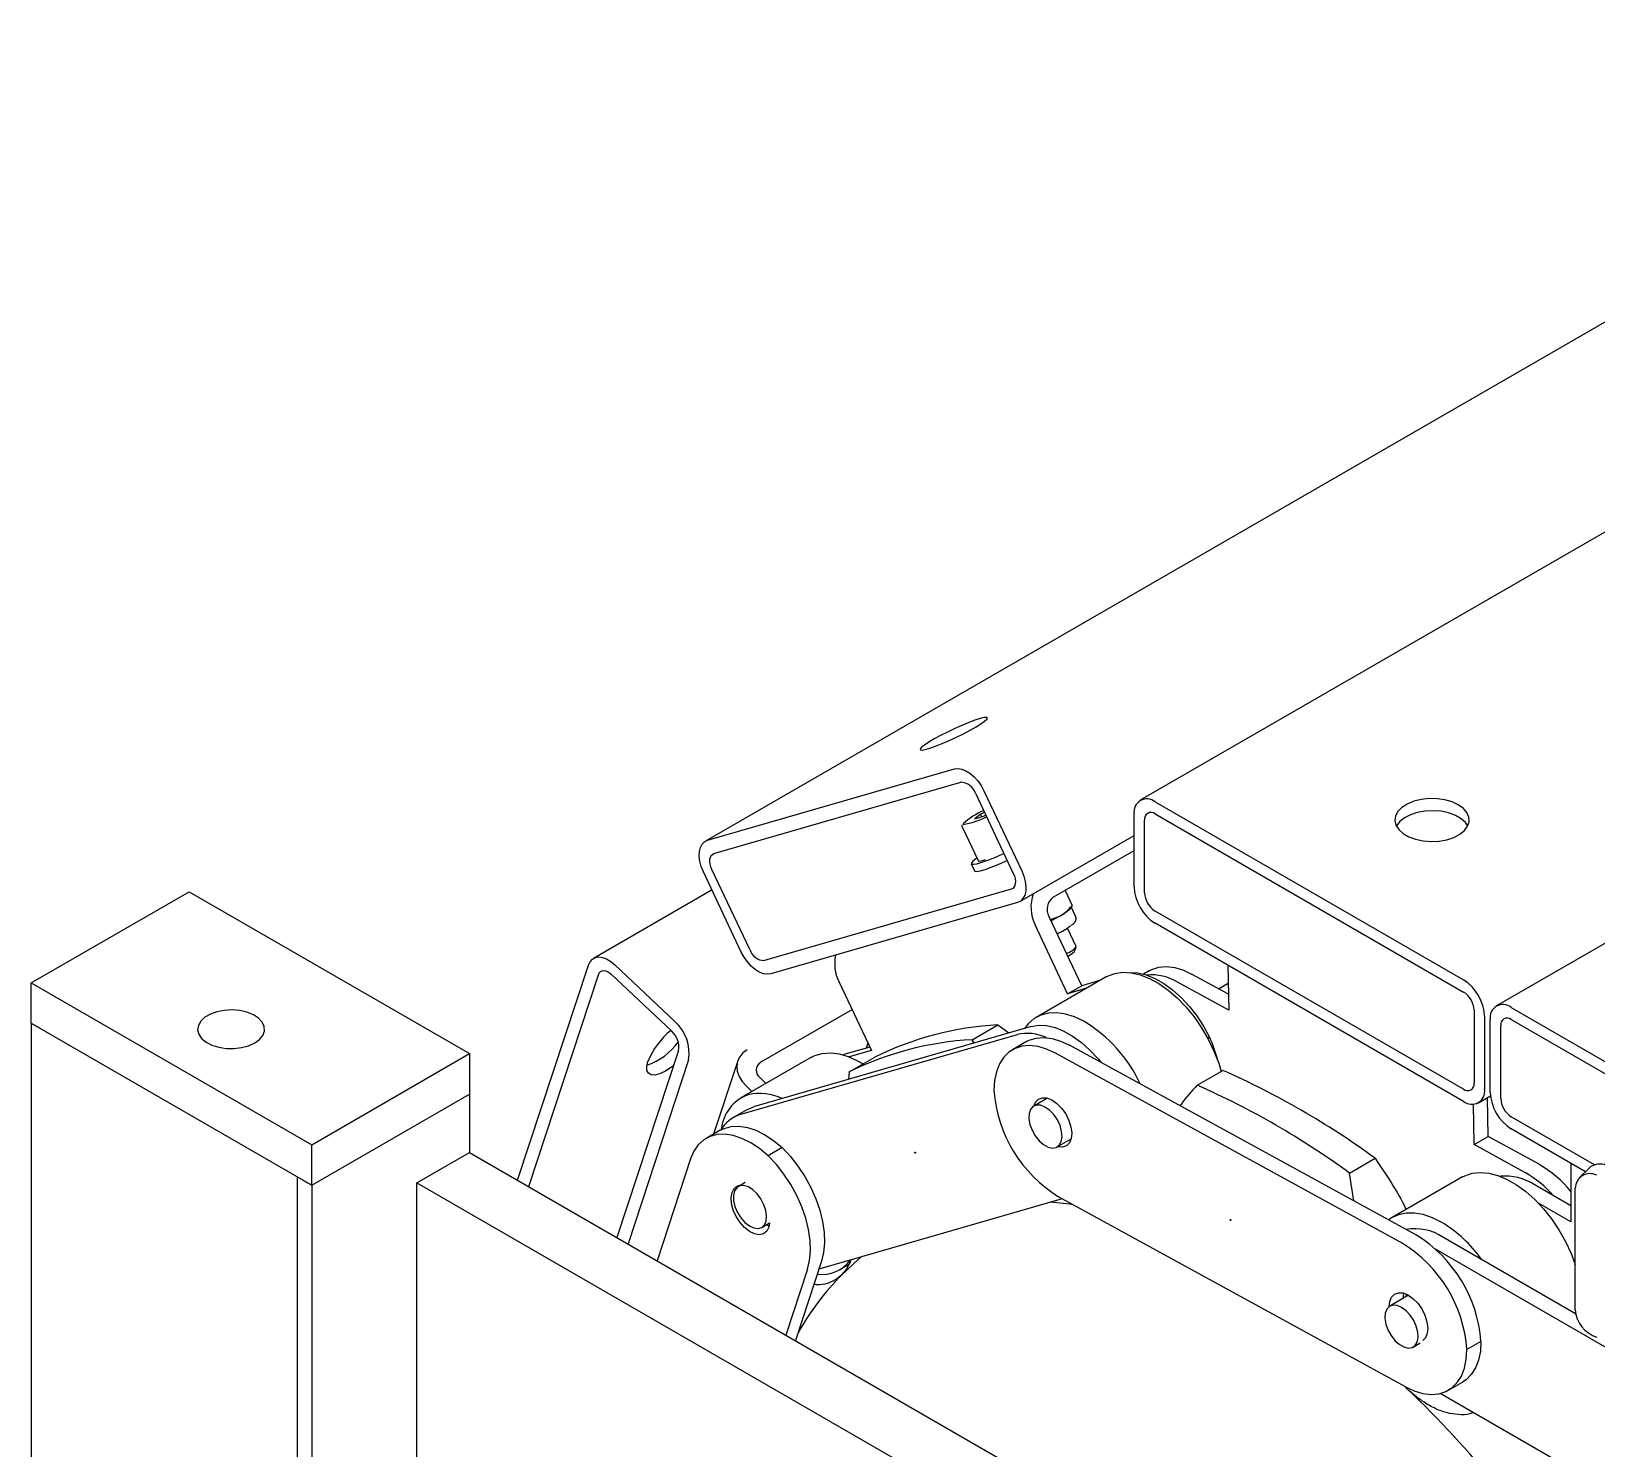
# Model space of a CAD drawing. Header units: millimetres. Extents: x 0 to 11880, y 0 to 8400.
# Drawn here: x 2427 to 2742.8, y 3308.1 to 3594 of the extents above; entities that cross this region are included whole.
import ezdxf

# ---------------------------------------------------------------- set-up
doc = ezdxf.new("R2010")
doc.units = ezdxf.units.MM
doc.header["$LTSCALE"] = 20

msp = doc.modelspace()

# ---------------------------------------------------------------- linework, layer by layer
at = {"color": 7, "linetype": 'Continuous', "lineweight": 25}
for p, q in [((2919.38, 3593.96), (2650.68, 3438.84)), ((2831.66, 3585.71), (2562.96, 3430.59)), ((2991.22, 3552.48), (2722.52, 3397.36)), ((2563.41, 3430.78), (2613.18, 3445.17)), ((2564.69, 3428.09), (2614.46, 3442.48)), ((2617.43, 3440.28), (2625.07, 3424.11)), ((2619.12, 3440.77), (2626.76, 3424.6)), ((2618.44, 3436.06), (2617.28, 3435.11)), ((2617.28, 3435.11), (2619.27, 3435.68)), ((2618.44, 3436.06), (2619.24, 3436.45)), ((2618.7, 3435.52), (2618.44, 3436.06)), ((2619.54, 3435.81), (2619.27, 3435.68)), ((2649.43, 3421.39), (2649.43, 3436.09)), ((2653.67, 3438.54), (2715.9, 3402.62)), ((2653.67, 3436.09), (2715.9, 3400.17)), ((2614.72, 3433.5), (2617.95, 3426.68)), ((2651.55, 3420.17), (2651.55, 3434.87)), ((2626.37, 3418.42), (2649.43, 3431.74)), ((2633.13, 3419.29), (2649.43, 3428.7)), ((2570.2, 3408.24), (2562.56, 3424.41)), ((2571.9, 3408.74), (2564.26, 3424.9)), ((2616.59, 3426.04), (2617.27, 3424.6)), ((2426.97, 3402.04), (2458.79, 3420.41)), ((2458.79, 3420.41), (2515.36, 3387.75)), ((2564.29, 3420.76), (2540.39, 3406.96)), ((2624.64, 3420.93), (2574.87, 3406.53)), ((2635.53, 3420.68), (2636.97, 3417.62)), ((2625.92, 3418.23), (2576.14, 3403.84)), ((2636.71, 3417.09), (2636.94, 3417.42)), ((2637.63, 3415.45), (2636.8, 3417.22)), ((2636.97, 3417.62), (2636.85, 3417.49)), ((2636.03, 3399.82), (2629.45, 3413.74)), ((2638.86, 3401.45), (2632.28, 3415.37)), ((2632.56, 3414.78), (2634.56, 3415.57)), ((2715.9, 3380.57), (2653.67, 3416.49)), ((2715.9, 3378.12), (2653.67, 3414.04)), ((2637.76, 3409.33), (2635.99, 3413.08)), ((2637.43, 3408.36), (2637.76, 3409.27)), ((2525.08, 3362.22), (2539.35, 3405.59)), ((2544.68, 3405.68), (2556.8, 3394.21)), ((2652.47, 3404.45), (2651.31, 3403.78)), ((2668.36, 3405.56), (2668.56, 3396.5)), ((2426.97, 3402.04), (2483.54, 3369.38)), ((2426.97, 3393.88), (2426.97, 3402.04)), ((2527.31, 3360.93), (2541.37, 3403.67)), ((2544.03, 3403.72), (2556.16, 3392.25)), ((2589.86, 3402.29), (2596.44, 3388.37)), ((2643.83, 3403.22), (2629.68, 3395.06)), ((2636.03, 3399.82), (2638.86, 3401.45)), ((2642.66, 3402.55), (2638.86, 3401.45)), ((2668.56, 3396.5), (2658.31, 3402.11)), ((2668.49, 3399.72), (2661.14, 3403.74)), ((2666.48, 3400.82), (2668.44, 3401.96)), ((2639.83, 3400.92), (2636.03, 3399.82)), ((2574.1, 3386), (2592.53, 3396.63)), ((2718.02, 3396.49), (2718.02, 3381.8)), ((2720.14, 3395.27), (2720.14, 3380.57)), ((2721.27, 3379.92), (2721.27, 3394.62)), ((2725.52, 3397.07), (2787.74, 3361.15)), ((2725.52, 3394.62), (2787.74, 3358.7)), ((2426.97, 3393.88), (2428.75, 3392.85)), ((2426.97, 3393.88), (2426.97, 3234.65)), ((2426.97, 3393.88), (2483.54, 3361.22)), ((2625.84, 3391.57), (2569.86, 3375.38)), ((2628.67, 3393.21), (2572.68, 3377.02)), ((2616.78, 3390.56), (2621.94, 3393.54)), ((2621.94, 3393.54), (2624.17, 3391.91)), ((2723.4, 3378.69), (2723.4, 3393.39)), ((2557.53, 3388.38), (2545.12, 3350.65)), ((2596.1, 3389.08), (2591.07, 3387.63)), ((2596.44, 3388.37), (2591.98, 3387.08)), ((2595.72, 3389.89), (2595.38, 3388.88)), ((2617.16, 3389.88), (2616.78, 3390.56)), ((2627.73, 3390.16), (2624.9, 3388.53)), ((2706.37, 3351.14), (2636.4, 3389.45)), ((2664.66, 3391.05), (2664.29, 3390.84)), ((2483.54, 3369.38), (2515.36, 3387.75)), ((2515.36, 3387.75), (2515.36, 3379.59)), ((2559.55, 3386.47), (2547.35, 3349.37)), ((2569.47, 3386.27), (2564.62, 3371.53)), ((2584.22, 3386.98), (2570.08, 3378.81)), ((2590.69, 3387.51), (2591.07, 3387.63)), ((2591.95, 3384.06), (2597.11, 3387.04)), ((2703.54, 3349.51), (2633.57, 3387.82)), ((2575.17, 3381.75), (2574, 3382.86)), ((2591.95, 3384.06), (2591.79, 3382.54)), ((2662.19, 3381.38), (2667.35, 3384.36)), ((2483.54, 3361.22), (2515.36, 3379.59)), ((2515.36, 3379.59), (2515.36, 3367.83)), ((2572.34, 3380.12), (2571.17, 3381.23)), ((2718.9, 3377.83), (2721.31, 3379.22)), ((2720.87, 3371.04), (2720.7, 3378.87)), ((2571.32, 3376.44), (2568.5, 3374.81)), ((2631.98, 3378.77), (2629.18, 3377.16)), ((2718.05, 3369.4), (2717.87, 3377.55)), ((2742.32, 3365.32), (2725.52, 3375.02)), ((2740.48, 3363.93), (2725.52, 3372.57)), ((2483.54, 3361.22), (2483.54, 3369.38)), ((2565.93, 3372.29), (2563.11, 3370.66)), ((2633.93, 3368.93), (2636.73, 3370.55)), ((2718.05, 3369.4), (2720.87, 3371.04)), ((2728.29, 3363.79), (2718.05, 3369.4)), ((2731.12, 3365.42), (2720.87, 3371.04)), ((2504.76, 3361.71), (2515.36, 3367.83)), ((2515.36, 3367.83), (2634.86, 3298.84)), ((2559.98, 3366.54), (2553.22, 3345.98)), ((2578.47, 3368.78), (2575.64, 3367.15)), ((2692.89, 3363.66), (2698.05, 3366.64)), ((2693.75, 3358.05), (2692.89, 3363.66)), ((2737.53, 3365.63), (2737.53, 3353.79)), ((2741.22, 3364.67), (2739.22, 3362.67)), ((2480.6, 3362.92), (2480.6, 3143.68)), ((2481.77, 3362.24), (2483.54, 3361.22)), ((2483.54, 3361.22), (2483.54, 3136.67)), ((2504.76, 3214.73), (2504.76, 3361.71)), ((2504.76, 3361.71), (2624.26, 3292.72)), ((2570.99, 3361.73), (2569.57, 3360.91)), ((2715.66, 3362.87), (2701.51, 3354.7)), ((2737.53, 3357.06), (2730.11, 3361.34)), ((2738.42, 3336.08), (2738.42, 3360.57)), ((2634.95, 3358.48), (2585.86, 3344.28)), ((2704.18, 3320.57), (2634.21, 3358.88)), ((2737.53, 3353.79), (2731.03, 3357.55)), ((2574.32, 3352.68), (2575.92, 3353.61)), ((2738.5, 3335.27), (2711.73, 3350.73)), ((2776.63, 3310), (2710.26, 3348.31)), ((2583.56, 3344.24), (2579.2, 3330.98)), ((2586.39, 3345.87), (2581.12, 3329.87)), ((2590.08, 3344.17), (2591.92, 3345.24)), ((2704.82, 3339), (2701.01, 3336.8)), ((2705.76, 3328.57), (2707.17, 3329.39)), ((2719.41, 3329.7), (2716.58, 3328.07)), ((2704.6, 3320.09), (2703.97, 3320.68)), ((2704.6, 3320.09), (2704.1, 3320.61)), ((2751.88, 3295.71), (2711.18, 3319.2)), ((2712.85, 3319.86), (2715.68, 3321.49))]:
    msp.add_line(p, q, dxfattribs=at)
at = {"color": 7, "linetype": 'Continuous', "lineweight": 25, "flags": 128}
for points in [[(2618.35, 3455.33), (2617.31, 3454.99), (2616.08, 3454.53), (2614.7, 3453.96), (2613.25, 3453.31), (2611.78, 3452.62), (2610.38, 3451.9), (2609.1, 3451.21), (2608, 3450.56), (2607.14, 3449.99), (2606.56, 3449.53), (2606.28, 3449.2), (2606.32, 3449.01), (2606.67, 3448.97), (2607.32, 3449.09), (2608.23, 3449.35), (2609.38, 3449.76), (2610.69, 3450.27), (2612.11, 3450.89), (2613.58, 3451.56), (2615.02, 3452.27), (2616.37, 3452.98), (2617.57, 3453.66), (2618.55, 3454.27), (2619.28, 3454.78), (2619.71, 3455.18), (2619.84, 3455.44), (2619.64, 3455.56), (2619.14, 3455.52), (2618.35, 3455.33)], [(2613.18, 3445.17), (2613.89, 3445.26), (2614.68, 3445.14), (2615.5, 3444.81), (2616.33, 3444.29), (2617.14, 3443.6), (2617.89, 3442.76), (2618.56, 3441.8), (2619.12, 3440.77)], [(2714.84, 3437.93), (2713.58, 3438.51), (2712.12, 3438.93), (2710.55, 3439.16), (2708.93, 3439.18), (2707.33, 3439.01), (2705.85, 3438.64), (2704.53, 3438.09), (2703.44, 3437.39), (2702.65, 3436.58), (2702.17, 3435.68), (2702.04, 3434.75), (2702.26, 3433.82), (2702.82, 3432.94), (2703.69, 3432.15), (2704.84, 3431.49), (2706.2, 3430.99), (2707.73, 3430.67), (2709.33, 3430.54), (2710.95, 3430.61), (2712.5, 3430.89), (2713.91, 3431.35), (2715.12, 3431.98), (2716.07, 3432.74), (2716.71, 3433.6), (2717.01, 3434.52), (2716.97, 3435.45), (2716.58, 3436.36), (2715.86, 3437.2), (2714.84, 3437.93)], [(2716.73, 3433.64), (2716.26, 3434.34), (2715.38, 3435.13), (2714.24, 3435.79), (2712.87, 3436.3), (2711.35, 3436.62), (2709.74, 3436.75), (2708.12, 3436.67), (2706.57, 3436.39), (2705.16, 3435.93), (2703.95, 3435.31), (2703.01, 3434.55), (2702.37, 3433.69), (2702.34, 3433.64)], [(2562.56, 3424.41), (2562.13, 3425.48), (2561.85, 3426.55), (2561.72, 3427.57), (2561.76, 3428.51), (2561.96, 3429.33), (2562.31, 3430), (2562.8, 3430.49), (2563.41, 3430.78)], [(2564.26, 3424.9), (2564.05, 3425.44), (2563.9, 3425.97), (2563.84, 3426.48), (2563.86, 3426.95), (2563.96, 3427.36), (2564.13, 3427.69), (2564.38, 3427.94), (2564.69, 3428.09)], [(2617.7, 3427.15), (2617.53, 3427.03), (2616.91, 3426.54), (2616.61, 3426.18), (2616.65, 3425.98), (2617.02, 3425.94), (2617.71, 3426.06), (2618.69, 3426.35), (2619.91, 3426.78), (2621.31, 3427.33), (2622.83, 3427.98), (2623.17, 3428.13)], [(2617.27, 3424.6), (2617.33, 3424.54), (2617.7, 3424.5), (2618.39, 3424.63), (2619.37, 3424.91), (2620.59, 3425.34), (2621.99, 3425.89), (2623.51, 3426.54), (2623.84, 3426.7)], [(2617.95, 3426.68), (2617.97, 3426.65), (2618.25, 3426.6), (2618.83, 3426.69), (2619.47, 3426.87)], [(2625.07, 3424.11), (2625.28, 3423.58), (2625.42, 3423.04), (2625.49, 3422.53), (2625.47, 3422.06), (2625.37, 3421.65), (2625.19, 3421.32), (2624.95, 3421.07), (2624.64, 3420.93)], [(2626.76, 3424.6), (2627.19, 3423.53), (2627.48, 3422.46), (2627.61, 3421.44), (2627.57, 3420.5), (2627.37, 3419.68), (2627.02, 3419.02), (2626.53, 3418.53), (2625.92, 3418.23)], [(2576.14, 3403.84), (2575.43, 3403.75), (2574.65, 3403.87), (2573.83, 3404.2), (2573, 3404.72), (2572.19, 3405.42), (2571.44, 3406.26), (2570.77, 3407.21), (2570.2, 3408.24)], [(2539.35, 3405.59), (2539.68, 3406.28), (2540.15, 3406.8), (2540.74, 3407.12), (2541.44, 3407.24), (2542.21, 3407.15), (2543.03, 3406.85), (2543.86, 3406.36), (2544.68, 3405.68)], [(2541.37, 3403.67), (2541.53, 3404.02), (2541.77, 3404.28), (2542.07, 3404.44), (2542.41, 3404.5), (2542.8, 3404.45), (2543.21, 3404.31), (2543.63, 3404.06), (2544.03, 3403.72)], [(2643.83, 3403.22), (2644.07, 3403.36), (2645.52, 3403.91), (2647.12, 3404.15), (2648.84, 3404.06), (2650.65, 3403.65), (2652.52, 3402.92), (2654.41, 3401.88), (2656.28, 3400.56), (2658.12, 3398.98), (2659.88, 3397.17), (2661.53, 3395.15), (2663.04, 3392.97), (2664.39, 3390.66), (2665.55, 3388.27), (2666.5, 3385.84), (2667.02, 3384.17)], [(2652.47, 3404.45), (2653.01, 3404.73), (2654.42, 3405.17), (2655.97, 3405.29), (2657.63, 3405.09), (2659.37, 3404.57), (2661.14, 3403.74)], [(2648.69, 3404.08), (2650.18, 3404.01), (2651.88, 3403.61), (2653.65, 3402.91), (2655.43, 3401.91), (2657.2, 3400.62), (2658.92, 3399.08), (2660.56, 3397.32), (2662.08, 3395.37), (2663.46, 3393.26), (2664.66, 3391.05)], [(2472.05, 3389.9), (2473.02, 3390.61), (2473.69, 3391.43), (2474, 3392.31), (2473.96, 3393.22), (2473.55, 3394.09), (2472.81, 3394.89), (2471.77, 3395.56), (2470.48, 3396.08), (2469.03, 3396.42), (2467.48, 3396.55), (2465.91, 3396.47), (2464.43, 3396.18), (2463.09, 3395.71), (2461.98, 3395.07), (2461.16, 3394.3), (2460.67, 3393.44), (2460.53, 3392.54), (2460.76, 3391.64), (2461.34, 3390.8), (2462.24, 3390.06), (2463.41, 3389.46), (2464.79, 3389.03), (2466.3, 3388.8), (2467.87, 3388.77), (2469.4, 3388.95), (2470.82, 3389.34), (2472.05, 3389.9)], [(2639.32, 3394.27), (2637.44, 3395.16), (2635.6, 3395.73), (2633.83, 3395.98), (2632.16, 3395.91), (2630.64, 3395.51), (2629.27, 3394.8), (2628.09, 3393.78), (2627.33, 3392.82)], [(2628.67, 3393.21), (2630.17, 3393.46), (2631.79, 3393.39), (2633.49, 3393), (2635.26, 3392.3), (2637.04, 3391.29), (2638.81, 3390.01), (2640.53, 3388.47), (2642.17, 3386.71), (2642.78, 3385.96)], [(2571.41, 3388.54), (2570.53, 3387.9), (2569.87, 3387.11), (2569.45, 3386.2), (2569.29, 3385.22), (2569.39, 3384.19), (2569.74, 3383.15), (2570.35, 3382.15), (2571.17, 3381.23)], [(2633.57, 3387.82), (2631.79, 3388.65), (2630.06, 3389.17), (2628.4, 3389.37), (2626.85, 3389.25), (2625.44, 3388.8), (2624.19, 3388.05), (2623.14, 3387), (2622.29, 3385.67), (2621.67, 3384.09), (2621.3, 3382.3), (2621.17, 3380.32)], [(2627.73, 3390.16), (2628.27, 3390.44), (2629.68, 3390.88), (2631.23, 3391), (2632.89, 3390.8), (2634.62, 3390.28), (2636.4, 3389.45)], [(2556.52, 3385.29), (2555.92, 3384.85), (2554.76, 3384.14), (2553.68, 3383.65), (2552.74, 3383.43), (2551.99, 3383.48), (2551.46, 3383.79), (2551.16, 3384.36), (2551.13, 3385.15), (2551.35, 3386.14)], [(2584.22, 3386.98), (2585, 3387.36), (2586.51, 3387.8), (2588.16, 3387.91), (2589.91, 3387.7), (2591.75, 3387.16), (2593.63, 3386.32), (2594.75, 3385.67)], [(2629.2, 3377.17), (2629.55, 3377.98), (2630.15, 3378.58), (2630.93, 3378.86), (2631.86, 3378.8), (2632.86, 3378.41), (2633.87, 3377.7), (2634.82, 3376.73), (2635.64, 3375.57), (2636.28, 3374.29), (2636.69, 3372.98), (2636.85, 3371.73), (2636.75, 3370.63), (2636.38, 3369.74), (2635.78, 3369.14), (2635, 3368.86), (2634.07, 3368.92), (2633.95, 3368.94)], [(2571.32, 3376.44), (2571.34, 3376.44), (2572.68, 3377.02)], [(2631.46, 3376.97), (2630.56, 3377.32), (2629.73, 3377.35), (2629.04, 3377.07), (2628.53, 3376.48), (2628.25, 3375.64), (2628.21, 3374.61), (2628.42, 3373.46), (2628.86, 3372.28), (2629.5, 3371.16), (2630.29, 3370.17), (2631.18, 3369.4), (2632.09, 3368.9), (2632.97, 3368.71), (2633.74, 3368.84), (2634.34, 3369.28), (2634.74, 3369.99), (2634.91, 3370.94), (2634.82, 3372.04), (2634.49, 3373.22), (2633.95, 3374.38), (2633.22, 3375.44), (2632.37, 3376.33), (2631.46, 3376.97)], [(2565.93, 3372.29), (2566.73, 3372.67), (2568.17, 3373.06), (2569.74, 3373.12), (2571.42, 3372.86), (2573.16, 3372.28), (2574.94, 3371.39), (2576.72, 3370.22), (2578.47, 3368.78)], [(2575.64, 3367.15), (2573.89, 3368.59), (2572.11, 3369.76), (2570.33, 3370.64), (2568.59, 3371.22), (2566.91, 3371.48), (2565.34, 3371.42), (2563.9, 3371.04), (2562.62, 3370.34), (2561.53, 3369.35), (2560.64, 3368.07), (2559.98, 3366.54)], [(2583.56, 3344.24), (2583.98, 3345.99), (2584.15, 3347.94), (2584.08, 3350.04), (2583.76, 3352.26), (2583.19, 3354.54), (2582.4, 3356.84), (2581.39, 3359.12), (2580.18, 3361.33), (2578.8, 3363.44), (2577.28, 3365.39), (2575.64, 3367.15)], [(2578.47, 3368.78), (2580.1, 3367.02), (2581.63, 3365.07), (2583.01, 3362.97), (2584.21, 3360.75), (2585.23, 3358.47), (2586.02, 3356.17), (2586.59, 3353.89), (2586.91, 3351.68), (2586.98, 3349.57), (2586.81, 3347.63), (2586.39, 3345.87)], [(2605.32, 3367.67), (2605.29, 3367.67), (2605.27, 3367.69), (2605.24, 3367.71), (2605.22, 3367.75), (2605.21, 3367.78), (2605.21, 3367.81), (2605.21, 3367.84), (2605.23, 3367.85), (2605.26, 3367.85), (2605.29, 3367.84), (2605.31, 3367.81), (2605.33, 3367.78), (2605.34, 3367.74), (2605.35, 3367.71), (2605.34, 3367.68), (2605.32, 3367.67)], [(2715.66, 3362.87), (2716.17, 3363.13), (2717.65, 3363.63), (2719.28, 3363.8), (2721.02, 3363.65), (2722.84, 3363.17), (2724.71, 3362.38), (2726.6, 3361.29), (2728.47, 3359.92), (2730.29, 3358.29), (2732.03, 3356.44), (2733.66, 3354.39), (2735.14, 3352.18), (2736.45, 3349.85), (2737.57, 3347.45), (2738.42, 3345.2)], [(2575.92, 3353.61), (2575.75, 3352.74), (2575.32, 3351.92), (2574.67, 3351.41), (2573.83, 3351.22), (2572.88, 3351.37), (2571.87, 3351.86), (2570.87, 3352.65), (2569.95, 3353.67), (2569.17, 3354.88), (2568.59, 3356.18), (2568.25, 3357.48), (2568.17, 3358.7), (2568.34, 3359.75), (2568.78, 3360.56), (2569.43, 3361.07), (2570.17, 3361.26)], [(2569.93, 3361.06), (2569.28, 3360.7), (2568.83, 3360.04), (2568.61, 3359.14), (2568.64, 3358.07), (2568.91, 3356.91), (2569.41, 3355.73), (2570.09, 3354.64), (2570.92, 3353.7), (2571.82, 3353), (2572.73, 3352.58), (2573.58, 3352.47), (2574.31, 3352.68), (2574.87, 3353.2), (2575.21, 3353.98), (2575.31, 3354.97), (2575.15, 3356.1), (2574.77, 3357.28), (2574.17, 3358.43), (2573.41, 3359.45), (2572.54, 3360.28), (2571.62, 3360.85), (2570.73, 3361.12), (2569.93, 3361.06)], [(2637.17, 3357.26), (2636.46, 3357.36), (2632.53, 3357.78)], [(2668.88, 3354.11), (2668.85, 3354.13), (2668.83, 3354.16), (2668.81, 3354.2), (2668.8, 3354.23), (2668.81, 3354.26), (2668.82, 3354.28), (2668.85, 3354.29), (2668.87, 3354.28), (2668.9, 3354.26), (2668.92, 3354.23), (2668.94, 3354.19), (2668.94, 3354.16), (2668.94, 3354.13), (2668.93, 3354.11), (2668.9, 3354.1), (2668.88, 3354.11)], [(2711.51, 3353.71), (2709.63, 3354.65), (2707.78, 3355.29), (2705.99, 3355.6), (2704.31, 3355.59), (2702.75, 3355.26), (2701.35, 3354.6), (2700.77, 3354.2)], [(2575.82, 3352.97), (2575.71, 3353.01), (2575.22, 3353.2)], [(2594.39, 3346.75), (2593.7, 3346.17), (2590.45, 3343.15)], [(2700.89, 3336.8), (2701, 3337.76), (2701.37, 3338.65), (2701.96, 3339.25), (2702.75, 3339.53), (2703.68, 3339.47), (2704.68, 3339.08), (2705.69, 3338.37), (2706.64, 3337.4), (2707.46, 3336.24), (2708.1, 3334.96), (2708.51, 3333.65), (2708.67, 3332.4), (2708.56, 3331.3), (2708.2, 3330.41), (2707.7, 3329.87)], [(2703.72, 3338.29), (2703.83, 3339.4), (2703.84, 3339.43)], [(2704.22, 3338.65), (2704.22, 3338.67), (2704.42, 3339.21)], [(2703.38, 3336.56), (2702.47, 3336.94), (2701.64, 3337.01), (2700.93, 3336.75), (2700.4, 3336.19), (2700.09, 3335.37), (2700.03, 3334.36), (2700.22, 3333.21), (2700.64, 3332.03), (2701.26, 3330.9), (2702.04, 3329.9), (2702.92, 3329.11), (2703.84, 3328.58), (2704.72, 3328.36), (2705.5, 3328.45), (2706.12, 3328.87), (2706.55, 3329.56), (2706.73, 3330.49), (2706.67, 3331.58), (2706.36, 3332.75), (2705.84, 3333.92), (2705.13, 3334.99), (2704.29, 3335.9), (2703.38, 3336.56)], [(2719.41, 3329.7), (2719.28, 3327.72), (2718.9, 3325.93), (2718.29, 3324.35), (2717.44, 3323.02), (2716.39, 3321.97), (2715.68, 3321.49)], [(2704.18, 3320.57), (2705.95, 3319.74), (2707.69, 3319.22), (2709.35, 3319.02), (2710.9, 3319.14), (2712.31, 3319.59), (2713.56, 3320.34), (2714.61, 3321.39), (2715.46, 3322.72), (2716.07, 3324.3), (2716.45, 3326.09), (2716.58, 3328.07)]]:
    msp.add_lwpolyline(points, dxfattribs=at)
at = {"color": 7, "linetype": 'Continuous', "lineweight": 25}
for centre, radius, start, end in [((2614.43, 3439.34), 3.14, 17.3223, 89.5278), ((2652.02, 3436.51), 2.62, 50.7967, 189.214), ((2625.02, 3422.8), 15.17, 113.0072, 131.727), ((2652.85, 3435.08), 1.31, 50.7967, 189.214), ((2612.87, 3448.53), 14.69, 278.1431, 297.6087), ((2636.79, 3417.31), 8.16, 160.8028, 205.9212), ((2658.64, 3421.81), 9.22, 182.6055, 237.3945), ((2656.16, 3420.38), 4.61, 182.6055, 237.3945), ((2634.92, 3416.85), 3.03, 126.3618, 209.2157), ((2630.8, 3423.15), 8.46, 296.4053, 314.2817), ((2613.69, 3451.96), 41.95, 296.8979, 299.8415), ((2623.86, 3432.03), 22.49, 296.5664, 304.5797), ((2574.9, 3409.67), 3.14, 197.3223, 269.5278), ((2597.29, 3405.88), 8.26, 167.8694, 205.8216), ((2634.22, 3412.24), 4.59, 290.1163, 320.5862), ((2633.77, 3412.1), 5.22, 295.841, 314.4101), ((2652.88, 3393.19), 10.45, 58.6582, 95.1179), ((2710.93, 3394.85), 9.22, 2.6055, 57.3945), ((2713.42, 3396.29), 4.61, 2.6055, 57.3945), ((2723.86, 3395.04), 2.62, 50.7967, 189.214), ((2724.69, 3393.6), 1.31, 50.7967, 189.214), ((2566.28, 3380.03), 16.13, 129.7181, 157.7357), ((2553.39, 3389.09), 4.21, 350.316, 48.7961), ((2551.26, 3387.88), 8.41, 350.316, 48.7961), ((2625.4, 3329.64), 63.99, 93.0932, 116.2373), ((2627.92, 3382.74), 9.08, 65.1284, 103.2367), ((2624.42, 3369.43), 28.96, 24.8974, 59.0477), ((2547.07, 3397.56), 12.81, 288.6217, 324.2916), ((2620.23, 3326.66), 63.99, 93.0932, 116.2373), ((2639.44, 3379.52), 27.73, 14.1939, 24.5724), ((2575.07, 3384.39), 1.87, 121.2636, 235.0664), ((2599.72, 3231.77), 166.91, 53.9072, 66.0982), ((2574.43, 3371.66), 8.3, 109.9831, 174.4572), ((2573.92, 3369.6), 10.12, 63.63, 103.273), ((2648.67, 3382.37), 27.58, 184.2597, 238.3609), ((2594.56, 3228.79), 166.91, 53.9072, 66.0982), ((2716.73, 3381.59), 1.31, 230.7967, 9.214), ((2717.56, 3380.15), 2.62, 230.7967, 9.214), ((2730.49, 3380.34), 9.22, 182.6055, 237.3945), ((2728, 3378.9), 4.61, 182.6055, 237.3945), ((2571.69, 3369.28), 6.37, 106.7456, 150.0854), ((2724.38, 3352.58), 10.47, 56.8196, 95.7907), ((2717.08, 3344.25), 22.53, 41.132, 60.1474), ((2719.66, 3345.53), 22.95, 38.8696, 60.0457), ((2741.4, 3360.57), 2.97, 62.8819, 179.848), ((2743.43, 3362.06), 3.42, 67.28, 130.3099), ((2697.45, 3330.66), 27, 35.2408, 58.6154), ((2706.12, 3342.27), 10.15, 56.4441, 100.2011), ((2691.81, 3327.6), 27.68, 4.362, 58.2586), ((2689.07, 3326.02), 27.58, 4.2597, 58.3609), ((2586.44, 3350.45), 7.23, 262.8231, 323.2298), ((2631.37, 3303.16), 57.21, 135.6582, 150.3267), ((2744.75, 3336.58), 6.35, 184.5341, 251.6306), ((2545.02, 3154.28), 230.12, 32.9608, 46.0959)]:
    msp.add_arc(centre, radius, start, end, dxfattribs=at)
for points, knots in [([(2614.73, 3433.89), (2614.69, 3433.82), (2614.64, 3433.7), (2614.73, 3433.56), (2614.76, 3433.5)], [0, 0, 0, 0, 0.618094, 1, 1, 1, 1]), ([(2634.56, 3415.57), (2634.8, 3415.72), (2635.69, 3416.27), (2636.43, 3417.05), (2636.97, 3417.62)], [0, 0, 0, 0, 0.268634, 1, 1, 1, 1]), ([(2636.78, 3413.61), (2636.87, 3413.67), (2637.14, 3413.86), (2637.38, 3414.1), (2637.66, 3414.49), (2637.76, 3414.95), (2637.73, 3415.31), (2637.62, 3415.45), (2637.61, 3415.47)], [0, 0, 0, 0, 0.141734, 0.472071, 0.673098, 0.827398, 0.977968, 1, 1, 1, 1]), ([(2662.19, 3381.38), (2661.02, 3380.14), (2659.78, 3378.83), (2658.78, 3377.33), (2658.71, 3377.23)], [0, 0, 0, 0, 0.937562, 1, 1, 1, 1]), ([(2698.05, 3366.64), (2699.16, 3364.98), (2701.4, 3361.66), (2703.44, 3358.18), (2704.25, 3356.37), (2704.28, 3356.3)], [0, 0, 0, 0, 0.488619, 0.980977, 1, 1, 1, 1]), ([(2592.28, 3346.14), (2592.18, 3345.85), (2591.82, 3344.81), (2591.13, 3343.88), (2590.56, 3343.27), (2590.45, 3343.15)], [0, 0, 0, 0, 0.2349939, 0.855966, 1, 1, 1, 1]), ([(2590.45, 3343.15), (2590.01, 3342.77), (2589.13, 3341.99), (2587.46, 3341.32), (2586.01, 3341.03), (2585.08, 3341.17), (2584.85, 3341.21)], [0, 0, 0, 0, 0.284278, 0.574952, 0.895912, 1, 1, 1, 1]), ([(2717.88, 3315.34), (2717.64, 3315.25), (2716.67, 3314.9), (2714.84, 3314.87), (2712.43, 3315.24), (2709.98, 3316.18), (2707.52, 3317.62), (2705.74, 3319.02), (2704.78, 3319.92), (2704.6, 3320.09)], [0, 0, 0, 0, 0.059234, 0.240856, 0.417356, 0.598957, 0.775831, 0.957792, 1, 1, 1, 1])]:
    msp.add_open_spline(points, degree=3, knots=knots, dxfattribs=at)

doc.saveas('drawing.dxf')
